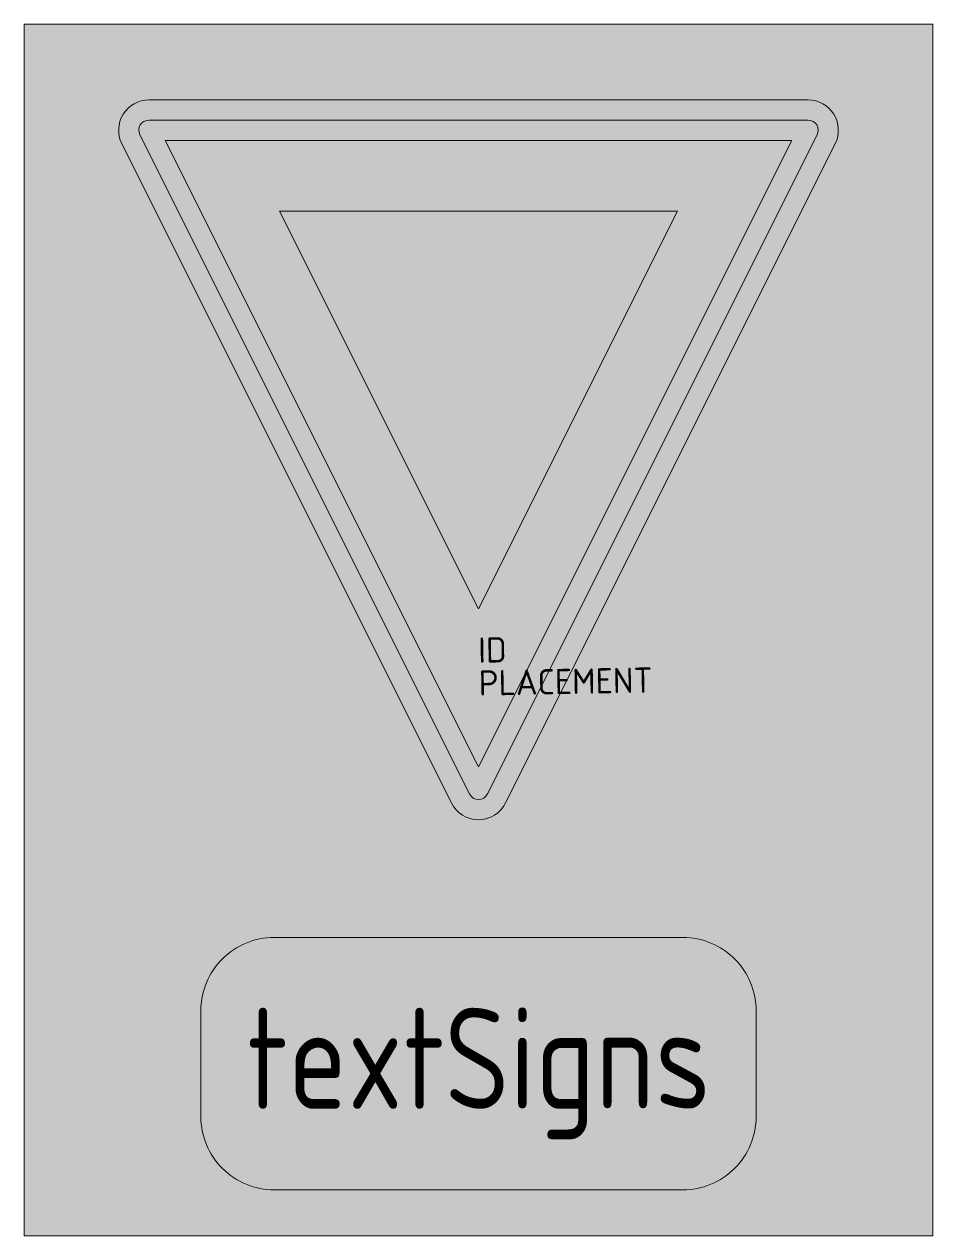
# Model space of a CAD drawing. Extents: x -4.5 to 4.5, y -5.6 to 6.4.
import ezdxf
from ezdxf.enums import TextEntityAlignment as Align

# ---------------------------------------------------------------- set-up
doc = ezdxf.new("R2010")
doc.units = 0
doc.styles.add('NLCS-ISO', font='NLCS-ISO.ttf', dxfattribs={"height": 0.25})
doc.styles.add('NLCS-RVV-M200-T25', font='NLCS-RVV.ttf')

msp = doc.modelspace()

# ---------------------------------------------------------------- hatches: boundary and pattern name
at = {"true_color": 0xc8e164}
h = msp.add_hatch(color=53, dxfattribs=at)
h.dxf.hatch_style = 1
h.paths.add_polyline_path([(-4.5, -5.6), (4.5, -5.6), (4.5, 6.4), (-4.5, 6.4)])
at = {"true_color": 0xbb1e10}
h = msp.add_hatch(color=22, dxfattribs=at)
h.dxf.hatch_style = 1
h.paths.add_polyline_path([(-3.533, 5.216), (-0.268, -1.313, 0.284079), (0, -1.479), (0, -1.279, -0.284079), (-0.089, -1.224), (-3.354, 5.305, -0.557537), (-3.265, 5.45), (0, 5.45), (0, 5.65), (-3.265, 5.65, 0.557537)])
h = msp.add_hatch(color=22, dxfattribs=at)
h.dxf.hatch_style = 1
h.paths.add_polyline_path([(0, 5.45), (3.265, 5.45, -0.557537), (3.354, 5.305), (0.089, -1.224, -0.284079), (0, -1.279), (0, -1.479, 0.284079), (0.268, -1.313), (3.533, 5.216, 0.557537), (3.265, 5.65), (0, 5.65)])
at = {"true_color": 0xf1f0ea}
h = msp.add_hatch(color=7, dxfattribs=at)
h.dxf.hatch_style = 1
h.paths.add_polyline_path([(-0.089, -1.224, 0.284079), (0, -1.279), (0, -0.956), (-3.103, 5.25), (0, 5.25), (0, 5.45), (-3.265, 5.45, 0.557537), (-3.354, 5.305)])
h = msp.add_hatch(color=7, dxfattribs=at)
h.dxf.hatch_style = 1
h.paths.add_polyline_path([(0, -0.956), (0, -1.279, 0.284079), (0.089, -1.224), (3.354, 5.305, 0.557537), (3.265, 5.45), (0, 5.45), (0, 5.25), (3.103, 5.25)])
at = {"true_color": 0xbb1e10}
h = msp.add_hatch(color=22, dxfattribs=at)
h.dxf.hatch_style = 1
h.paths.add_polyline_path([(0, -0.956), (0, 0.61), (-1.97, 4.55), (0, 4.55), (0, 5.25), (-3.103, 5.25)], flags=17)
h = msp.add_hatch(color=22, dxfattribs=at)
h.dxf.hatch_style = 1
h.paths.add_polyline_path([(0, -0.956), (3.103, 5.25), (0, 5.25), (0, 4.55), (1.97, 4.55), (0, 0.61)], flags=17)
at = {"true_color": 0xf1f0ea}
h = msp.add_hatch(color=7, dxfattribs=at)
h.dxf.hatch_style = 1
h.paths.add_polyline_path([(0, 0.61), (1.97, 4.55), (-1.97, 4.55)])
h = msp.add_hatch(color=7, dxfattribs=at)
h.dxf.hatch_style = 1
edge = h.paths.add_edge_path()
edge.add_line((2.75, -4.42), (2.75, -3.371))
edge.add_arc((2.024, -3.371), 0.726, 0, 90)
edge.add_line((2.024, -2.645), (-2.024, -2.645))
edge.add_arc((-2.024, -3.371), 0.726, 90, 180)
edge.add_line((-2.75, -3.371), (-2.75, -4.42))
edge.add_arc((-2.024, -4.42), 0.726, 180, 270)
edge.add_line((-2.024, -5.145), (2.024, -5.145))
edge.add_arc((2.024, -4.42), 0.726, 270, 360)

# ---------------------------------------------------------------- linework, layer by layer
at = {"color": 250, "lineweight": 0, "true_color": 0x2a292a}
msp.add_lwpolyline([(-4.5, -5.6), (4.5, -5.6), (4.5, 6.4), (-4.5, 6.4)], close=True, dxfattribs=at)
at = {"color": 22, "lineweight": 0, "true_color": 0xbb1e10}
msp.add_lwpolyline([(-3.533, 5.216), (-0.268, -1.313, 0.618034), (0.268, -1.313), (3.533, 5.216, 0.557537), (3.265, 5.65), (-3.265, 5.65, 0.557537)], format="xyb", close=True, dxfattribs=at)
at = {"color": 7, "lineweight": 0, "true_color": 0xf1f0ea}
msp.add_lwpolyline([(-3.354, 5.305), (-0.089, -1.224, 0.618034), (0.089, -1.224), (3.354, 5.305, 0.557537), (3.265, 5.45), (-3.265, 5.45, 0.557537)], format="xyb", close=True, dxfattribs=at)
for points in [[(-3.103, 5.25), (0, -0.956), (3.103, 5.25)], [(-1.97, 4.55), (0, 0.61), (1.97, 4.55)]]:
    msp.add_lwpolyline(points, close=True, dxfattribs=at)
at = {"color": 250, "lineweight": 0, "true_color": 0x2a292a}
msp.add_lwpolyline([(2.75, -4.42), (2.75, -3.371, 0.414214), (2.024, -2.645), (-2.024, -2.645, 0.414214), (-2.75, -3.371), (-2.75, -4.42, 0.414214), (-2.024, -5.145), (2.024, -5.145, 0.414214)], format="xyb", close=True, dxfattribs=at)

# ---------------------------------------------------------------- texts
at = {"style": 'NLCS-ISO'}
msp.add_attdef('ID', text='', height=0.25, rotation=1, dxfattribs=at).set_placement((0, 0), align=Align.BOTTOM_LEFT)
msp.add_attdef('PLACEMENT', text='', height=0.25, rotation=1, dxfattribs=at).set_placement((0, 0), align=Align.TOP_LEFT)
at = {"color": 250, "true_color": 0x2a292a, "style": 'NLCS-RVV-M200-T25', "width": 0.85}
msp.add_attdef('textSigns', text='150 m', height=1, dxfattribs=at).set_placement((0, -4.342), align=Align.CENTER)

doc.saveas('drawing.dxf')
